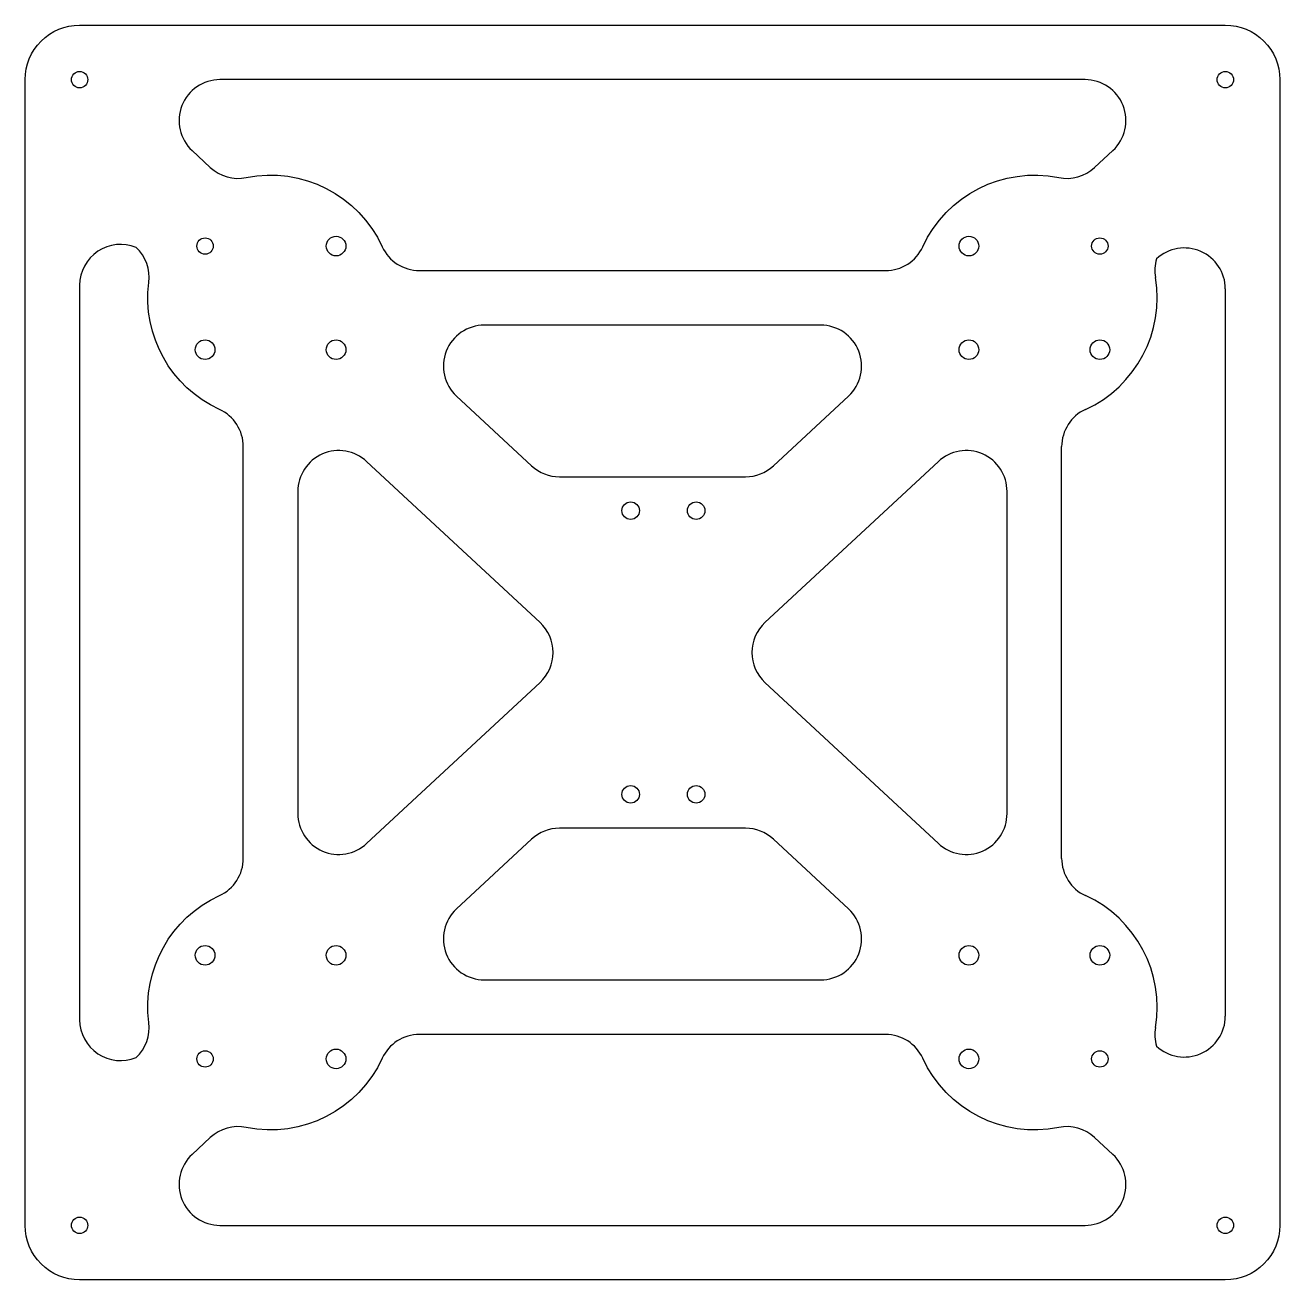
# Model space of a CAD drawing. Header units: millimetres. Extents: x -243 to -13, y 66 to 296.
import ezdxf

# ---------------------------------------------------------------- set-up
doc = ezdxf.new("R2010")
doc.units = ezdxf.units.MM
doc.layers.get('0').update_dxf_attribs({"linetype": 'CONTINUOUS'})

msp = doc.modelspace()

# ---------------------------------------------------------------- linework, layer by layer
for p, q in [((-22.75, 247.61), (-22.75, 114.31)), ((-52.75, 143.23), (-52.75, 218.69))]:
    msp.add_line(p, q)
for points in [[(-22.75, 295.96, -0.414214), (-12.75, 285.96), (-12.75, 75.96, -0.414214), (-22.75, 65.96), (-232.75, 65.96, -0.414214), (-242.75, 75.96), (-242.75, 285.96, -0.414214), (-232.75, 295.96)], [(-202.21, 268.01, -0.348293), (-177.29, 255.33, 0.293253), (-170.48, 250.96), (-85.02, 250.96, 0.293253), (-78.2, 255.33, -0.348293), (-53.29, 268.01, 0.241531), (-46.7, 269.87), (-43.36, 272.96, 0.681649), (-48.47, 285.96), (-207.03, 285.96, 0.681649), (-212.13, 272.96), (-208.8, 269.87, 0.241531)], [(-202.75, 143.23), (-202.75, 218.69, 0.293253), (-207.12, 225.51, -0.327668), (-220.07, 248.78, 0.241531), (-222.41, 255.21, 0.533094), (-232.75, 248.27), (-232.75, 113.65, 0.533094), (-222.41, 106.71, 0.241531), (-220.07, 113.14, -0.327668), (-207.12, 136.41, 0.293253)], [(-96.93, 240.96), (-158.57, 240.96, 0.681649), (-163.67, 227.96), (-149.91, 215.18, 0.189309), (-144.8, 213.18), (-110.69, 213.18, 0.189309), (-105.59, 215.18), (-91.82, 227.96, 0.681649)], [(-192.75, 210.47), (-192.75, 151.45, 0.654873), (-180.14, 145.95), (-148.36, 175.46, 0.43607), (-148.36, 186.46), (-180.14, 215.97, 0.654873)], [(-62.75, 151.45), (-62.75, 210.47, 0.654873), (-75.35, 215.97), (-107.13, 186.46, 0.43607), (-107.13, 175.46), (-75.35, 145.95, 0.654873)], [(-149.91, 146.74), (-163.67, 133.96, 0.681649), (-158.57, 120.96), (-96.93, 120.96, 0.681649), (-91.82, 133.96), (-105.59, 146.74, 0.189309), (-110.69, 148.74), (-144.8, 148.74, 0.189309)], [(-53.29, 93.91, -0.348293), (-78.2, 106.58, 0.293253), (-85.02, 110.96), (-170.48, 110.96, 0.293253), (-177.29, 106.58, -0.348293), (-202.21, 93.91, 0.241531), (-208.8, 92.05), (-212.13, 88.96, 0.681649), (-207.03, 75.96), (-48.47, 75.96, 0.681649), (-43.36, 88.96), (-46.7, 92.05, 0.241531)]]:
    msp.add_lwpolyline(points, format="xyb", close=True)
for centre, radius in [((-232.75, 285.96), 1.5), ((-22.75, 285.96), 1.5), ((-209.75, 255.46), 1.5), ((-185.75, 255.46), 1.8), ((-69.75, 255.46), 1.8), ((-45.75, 255.46), 1.5), ((-209.75, 236.46), 1.8), ((-185.75, 236.46), 1.8), ((-69.75, 236.46), 1.8), ((-45.75, 236.46), 1.8), ((-131.75, 206.96), 1.6), ((-119.75, 206.96), 1.6), ((-131.75, 154.96), 1.6), ((-119.75, 154.96), 1.6), ((-209.75, 125.46), 1.8), ((-185.75, 125.46), 1.8), ((-69.75, 125.46), 1.8), ((-45.75, 125.46), 1.8), ((-185.75, 106.46), 1.8), ((-69.75, 106.46), 1.8), ((-209.75, 106.46), 1.5), ((-45.75, 106.46), 1.5), ((-232.75, 75.96), 1.5), ((-22.75, 75.96), 1.5)]:
    msp.add_circle(centre, radius)
for centre, radius, start, end in [((-28.17, 250.96), 7.5, 163.3156, 189.5886), ((-30.25, 247.61), 7.5, 0, 132.8789), ((-57.75, 245.96), 22.5, -65.3757, 9.5886), ((-45.25, 218.69), 7.5, 114.6243, 180), ((-45.25, 143.23), 7.5, 180, 245.3757), ((-57.75, 115.96), 22.5, -9.5886, 65.3757), ((-30.25, 114.31), 7.5, -132.8789, 0), ((-28.17, 110.96), 7.5, 170.4114, 196.6844)]:
    msp.add_arc(centre, radius, start, end)

doc.saveas('drawing.dxf')
